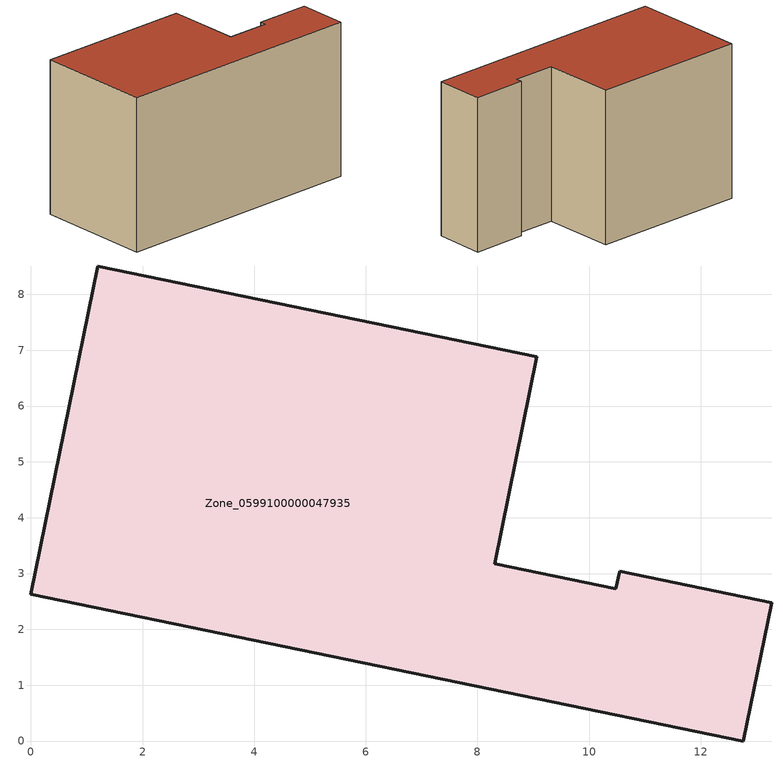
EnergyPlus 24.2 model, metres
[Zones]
Zone_0599100000047935
 floor ground (C_G): 0,2.63 1.2,8.51 9.06,6.88 8.31,3.18 10.48,2.73 10.55,3.04 13.27,2.48 12.76,0 z0
 wall outside (C_F): 1.2,8.51 0,2.63 12.76,0 13.27,2.48 10.55,3.04 10.48,2.73 8.31,3.18 9.06,6.88 1.2,8.51 z0:7.96
 roof outside (C_R): 10.48,2.73 8.31,3.18 9.06,6.88 1.2,8.51 0,2.63 12.76,0 13.27,2.48 10.55,3.04 z7.96
[BUILDING]
Pand.0599100000047935: North Axis=0; Terrain=City; Loads Convergence Tolerance Value=0.04; Temperature Convergence Tolerance Value=0.4; Solar Distribution=FullExterior; Maximum Number of Warmup Days=25; Minimum Number of Warmup Days=1
[Site:Location]
Rotterdam.The.Hague.AP_ZH_NLD Design_Conditions: Latitude=51.96; Longitude=4.45; Time Zone=1; Elevation=-4.5
[SITE:GROUNDTEMPERATURE:BUILDINGSURFACE]
18, 18, 18, 18, 18, 18, 18, 18, 18, 18, 18, 18
[MATERIAL] Thermal Absorptance=0.9; Solar Absorptance=0.7; Visible Absorptance=0.7
Name | Roughness | Thickness | Conductivity | Density | Specific Heat
G.TI.1975-1991 | MediumSmooth | 0.15 | 0.288461 | 540 | 1210
F.TI.1975-1991 | Rough | 0.3 | 0.230769 | 1920 | 840
R.TI.1975-1991 | MediumRough | 0.2 | 0.153846 | 1500 | 1000
[CONSTRUCTION]
C_G: G.TI.1975-1991
C_F: F.TI.1975-1991
C_R: R.TI.1975-1991
[ZONE]
Zone_0599100000047935: Type=1; Multiplier=1; Ceiling Height=Autocalculate; Volume=Autocalculate; Floor Area=autocalculate; Part of Total Floor Area=Yes
[ZONEINFILTRATION:DESIGNFLOWRATE]
Infil_Zone_0599100000047935: Zone or ZoneList or Space or SpaceList=Zone_0599100000047935; Schedule=AlwaysOn; Design Flow Rate Calculation Method=Flow/Area; Flow Rate per Floor Area=0.003; Constant Term Coefficient=1; Temperature Term Coefficient=0; Velocity Term Coefficient=0; Velocity Squared Term Coefficient=0
[HVACTEMPLATE:ZONE:IDEALLOADSAIRSYSTEM]
Zone_0599100000047935: Maximum Heating Supply Air Temperature=50; Minimum Cooling Supply Air Temperature=13; Maximum Heating Supply Air Humidity Ratio=0.0156; Minimum Cooling Supply Air Humidity Ratio=0.0077; Heating Limit=NoLimit; Cooling Limit=NoLimit; Dehumidification Control Type=ConstantSensibleHeatRatio; Cooling Sensible Heat Ratio=0.7; Dehumidification Setpoint=60; Humidification Control Type=None; Humidification Setpoint=30; Outdoor Air Method=None; Outdoor Air Flow Rate per Person=0.00944; Outdoor Air Flow Rate per Zone Floor Area=0; Outdoor Air Flow Rate per Zone=0; Demand Controlled Ventilation Type=None; Outdoor Air Economizer Type=NoEconomizer; Heat Recovery Type=None; Sensible Heat Recovery Effectiveness=0.7; Latent Heat Recovery Effectiveness=0.65
[ZONECONTROL:THERMOSTAT]
ThermostatControl_Zone_0599100000047935: Zone or ZoneList=Zone_0599100000047935; Control Type Schedule=DualSetpointControlType; Control 1=Thermostat_Zone_0599100000047935; Temperature Difference Between Cutout And Setpoint=0
[THERMOSTATSETPOINT:DUALSETPOINT]
Thermostat_Zone_0599100000047935: Heating Setpoint Temperature Schedule=HeatingSetpoint_Zone_0599100000047935; Cooling Setpoint Temperature Schedule=CoolingSetpoint_Zone_0599100000047935
[SCHEDULE:COMPACT]
HeatingSetpoint_Zone_0599100000047935: Through: 12/31, For: AllDays, Until: 24:00, 21
CoolingSetpoint_Zone_0599100000047935: Through: 12/31, For: AllDays, Until: 24:00, 24
DualSetpointControlType: Through: 12/31, For: AllDays, Until: 24:00, 4
AlwaysOn: Through: 12/31, For: AllDays, Until: 24:00, 1
